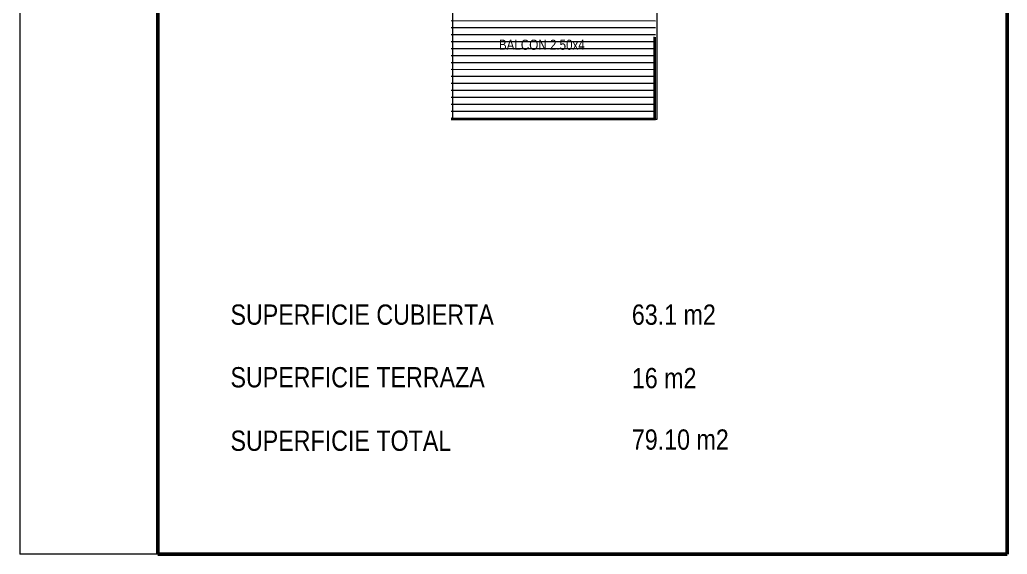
# Model space of a CAD drawing. Header units: millimetres. Extents: x 4525 to 9082, y 179 to 563.
# Drawn here: x 5204.74 to 5226.04, y 489.21 to 500.74 of the extents above; entities that cross this region are included whole.
import ezdxf

# ---------------------------------------------------------------- set-up
doc = ezdxf.new("R2010")
doc.units = ezdxf.units.MM
doc.header["$LTSCALE"] = 100
doc.layers.add('HATCH MUROS', color=251, linetype='Continuous', lineweight=9)
doc.styles.add('AREAL', font='ARIALN.TTF')

msp = doc.modelspace()

# ---------------------------------------------------------------- linework, layer by layer
at = {"layer": 'HATCH MUROS', "color": 0, "ltscale": 100}
for p, q in [((5204.737, 518.873), (5204.737, 489.206)), ((5226.037, 518.873), (5226.037, 489.206)), ((5214.045, 498.588), (5218.445, 498.588)), ((5218.445, 498.588), (5214.045, 498.588)), ((5214.045, 498.588), (5218.445, 498.588)), ((5218.445, 498.588), (5214.045, 498.588)), ((5214.045, 498.588), (5218.445, 498.587)), ((5218.446, 498.587), (5214.045, 498.588)), ((5214.045, 498.588), (5218.445, 498.587)), ((5218.446, 498.587), (5214.045, 498.588)), ((5226.037, 489.206), (5204.737, 489.206))]:
    msp.add_line(p, q, dxfattribs=at)
at = {"layer": 'HATCH MUROS', "color": 0, "lineweight": 50, "ltscale": 100}
for p, q in [((5207.715, 518.211), (5207.715, 489.206)), ((5226.037, 518.211), (5226.037, 489.206)), ((5226.037, 489.206), (5207.715, 489.206))]:
    msp.add_line(p, q, dxfattribs=at)
at = {"layer": 'HATCH MUROS', "color": 0, "linetype": 'ByBlock', "ltscale": 100}
for p, q in [((5218.476, 511.201), (5218.476, 498.587)), ((5214.075, 498.588), (5214.075, 501.503)), ((5218.476, 498.587), (5214.075, 498.588))]:
    msp.add_line(p, q, dxfattribs=at)
at = {"layer": 'HATCH MUROS', "color": 4, "ltscale": 100}
for p, q in [((5214.046, 500.718), (5218.448, 500.717)), ((5214.046, 500.718), (5218.448, 500.717)), ((5214.046, 500.568), (5218.448, 500.567)), ((5214.046, 500.568), (5218.448, 500.567)), ((5214.046, 500.418), (5218.448, 500.417)), ((5218.415, 500.368), (5218.415, 498.588)), ((5218.445, 500.36), (5218.445, 498.588)), ((5214.046, 500.268), (5218.448, 500.267)), ((5214.046, 500.118), (5218.448, 500.117)), ((5214.046, 499.968), (5218.448, 499.967)), ((5214.046, 499.818), (5218.448, 499.817)), ((5214.046, 499.818), (5218.448, 499.817)), ((5214.045, 499.668), (5218.448, 499.667)), ((5214.045, 499.518), (5218.448, 499.517)), ((5214.045, 499.368), (5218.447, 499.367)), ((5214.045, 499.218), (5218.447, 499.217)), ((5214.045, 499.068), (5218.447, 499.067)), ((5214.045, 498.918), (5218.447, 498.917)), ((5214.045, 498.768), (5218.447, 498.767)), ((5214.045, 498.618), (5218.447, 498.617)), ((5214.045, 498.588), (5218.447, 498.587))]:
    msp.add_line(p, q, dxfattribs=at)

# ---------------------------------------------------------------- texts
at = {"style": 'AREAL'}
for s, height, p in [('BALCON 2.50x4', 0.21875, (5215.072, 500.089, -0.688)), ('SUPERFICIE CUBIERTA', 0.4375, (5209.283, 494.157, -1.375)), ('63.1 m2', 0.4375, (5217.94, 494.157, -1.375)), ('SUPERFICIE TERRAZA', 0.4375, (5209.283, 492.806, -1.375)), ('16 m2', 0.4375, (5217.94, 492.788, -1.375)), ('SUPERFICIE TOTAL', 0.4375, (5209.283, 491.437, -1.375)), ('79.10 m2', 0.4375, (5217.94, 491.462, -1.375))]:
    msp.add_text(s, height=height, dxfattribs=at).set_placement(p)

doc.saveas('drawing.dxf')
